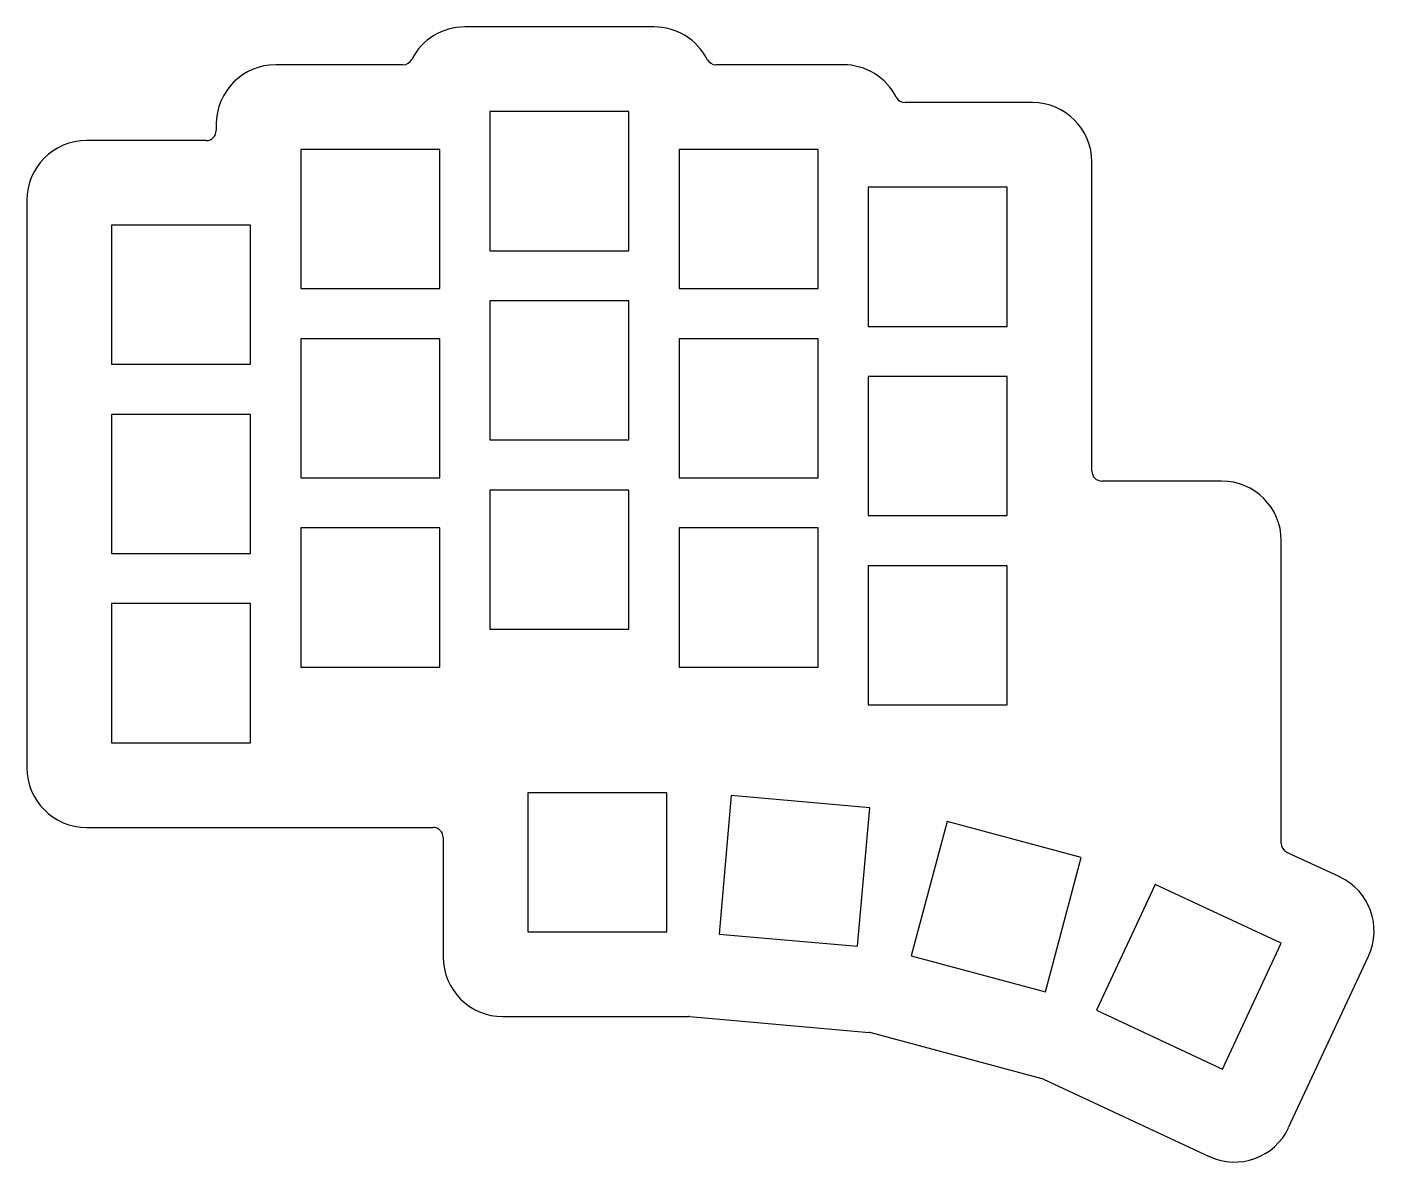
# Model space of a CAD drawing. Header units: millimetres. Extents: x 64 to 200, y -199 to -85.
import ezdxf

# ---------------------------------------------------------------- set-up
doc = ezdxf.new("R2010")
doc.units = ezdxf.units.MM

msp = doc.modelspace()

# ---------------------------------------------------------------- linework, layer by layer
for p, q in [((127.62, -84.94), (108.58, -84.94)), ((102.34, -88.75), (89.53, -88.75)), ((146.68, -88.75), (133.86, -88.75)), ((125.1, -93.47), (111.1, -93.47)), ((111.1, -93.47), (111.1, -107.47)), ((125.1, -107.47), (125.1, -93.47)), ((165.72, -92.56), (152.91, -92.56)), ((83.53, -94.75), (83.53, -95.38)), ((82.53, -96.38), (70.47, -96.38)), ((106.05, -97.28), (92.05, -97.28)), ((92.05, -97.28), (92.05, -111.28)), ((106.05, -111.28), (106.05, -97.28)), ((144.15, -97.28), (130.15, -97.28)), ((130.15, -97.28), (130.15, -111.28)), ((144.15, -111.28), (144.15, -97.28)), ((171.72, -129.66), (171.72, -98.56)), ((163.2, -101.09), (149.2, -101.09)), ((149.2, -101.09), (149.2, -115.09)), ((163.2, -115.09), (163.2, -101.09)), ((64.47, -102.38), (64.47, -159.53)), ((87, -104.9), (73, -104.9)), ((73, -104.9), (73, -118.9)), ((87, -118.9), (87, -104.9)), ((111.1, -107.47), (125.1, -107.47)), ((92.05, -111.28), (106.05, -111.28)), ((125.1, -112.52), (111.1, -112.52)), ((111.1, -112.52), (111.1, -126.52)), ((125.1, -126.52), (125.1, -112.52)), ((130.15, -111.28), (144.15, -111.28)), ((149.2, -115.09), (163.2, -115.09)), ((106.05, -116.33), (92.05, -116.33)), ((92.05, -116.33), (92.05, -130.33)), ((106.05, -130.33), (106.05, -116.33)), ((144.15, -116.33), (130.15, -116.33)), ((130.15, -116.33), (130.15, -130.33)), ((144.15, -130.33), (144.15, -116.33)), ((73, -118.9), (87, -118.9)), ((163.2, -120.14), (149.2, -120.14)), ((149.2, -120.14), (149.2, -134.14)), ((163.2, -134.14), (163.2, -120.14)), ((87, -123.95), (73, -123.95)), ((73, -123.95), (73, -137.95)), ((87, -137.95), (87, -123.95)), ((111.1, -126.52), (125.1, -126.52)), ((92.05, -130.33), (106.05, -130.33)), ((125.1, -131.57), (111.1, -131.57)), ((111.1, -131.57), (111.1, -145.57)), ((125.1, -145.57), (125.1, -131.57)), ((130.15, -130.33), (144.15, -130.33)), ((184.78, -130.66), (172.72, -130.66)), ((149.2, -134.14), (163.2, -134.14)), ((106.05, -135.38), (92.05, -135.38)), ((92.05, -135.38), (92.05, -149.38)), ((106.05, -149.38), (106.05, -135.38)), ((144.15, -135.38), (130.15, -135.38)), ((130.15, -135.38), (130.15, -149.38)), ((144.15, -149.38), (144.15, -135.38)), ((190.78, -167.13), (190.78, -136.66)), ((73, -137.95), (87, -137.95)), ((163.2, -139.19), (149.2, -139.19)), ((149.2, -139.19), (149.2, -153.19)), ((163.2, -153.19), (163.2, -139.19)), ((87, -143), (73, -143)), ((73, -143), (73, -157)), ((87, -157), (87, -143)), ((111.1, -145.57), (125.1, -145.57)), ((92.05, -149.38), (106.05, -149.38)), ((130.15, -149.38), (144.15, -149.38)), ((149.2, -153.19), (163.2, -153.19)), ((73, -157), (87, -157)), ((128.91, -162.05), (114.91, -162.05)), ((114.91, -162.05), (114.91, -176.05)), ((128.91, -176.05), (128.91, -162.05)), ((135.39, -162.33), (134.17, -176.28)), ((149.34, -163.55), (135.39, -162.33)), ((148.12, -177.5), (149.34, -163.55)), ((157.13, -164.93), (153.5, -178.45)), ((170.65, -168.55), (157.13, -164.93)), ((70.47, -165.53), (105.39, -165.53)), ((106.39, -166.53), (106.39, -178.57)), ((196.67, -170.51), (191.35, -168.04)), ((167.03, -182.07), (170.65, -168.55)), ((178.09, -171.26), (172.17, -183.94)), ((190.77, -177.17), (178.09, -171.26)), ((114.91, -176.05), (128.91, -176.05)), ((134.17, -176.28), (148.12, -177.5)), ((184.86, -189.86), (190.77, -177.17)), ((153.5, -178.45), (167.03, -182.07)), ((191.52, -195.75), (199.57, -178.49)), ((172.17, -183.94), (184.86, -189.86)), ((112.39, -184.57), (131.13, -184.57)), ((131.22, -184.58), (149.28, -186.16)), ((149.45, -186.19), (166.67, -190.8)), ((166.83, -190.86), (183.54, -198.65))]:
    msp.add_line(p, q)
for centre, radius, start, end in [((108.58, -90.94), 6, 90, 152.8891), ((127.62, -90.94), 6, 27.1109, 90), ((89.53, -94.75), 6, 90, 180), ((102.34, -87.75), 1, 270, 332.8891), ((133.86, -87.75), 1, 207.1109, 270), ((146.68, -94.75), 6, 27.1109, 90), ((152.91, -91.56), 1, 207.1109, 270), ((165.72, -98.56), 6, 0, 90), ((82.53, -95.38), 1, 270, 0), ((70.47, -102.38), 6, 90, 180), ((172.72, -129.66), 1, 180, 270), ((184.78, -136.66), 6, 0, 90), ((70.47, -159.53), 6, 180, 270), ((105.39, -166.53), 1, 0, 90), ((191.78, -167.13), 1, 180, 245), ((194.13, -175.95), 6, 335, 425), ((112.39, -178.57), 6, 180, 270), ((198.66, -178.06), 1, 334.9999983, 334.9999999), ((131.13, -185.57), 1, 85, 90), ((149.19, -187.16), 1, 75, 85), ((166.41, -191.77), 1, 65, 75), ((186.08, -193.22), 6, 245.0128, 335), ((190.61, -195.33), 1, 334.9999983, 334.9999999)]:
    msp.add_arc(centre, radius, start, end)

doc.saveas('drawing.dxf')
